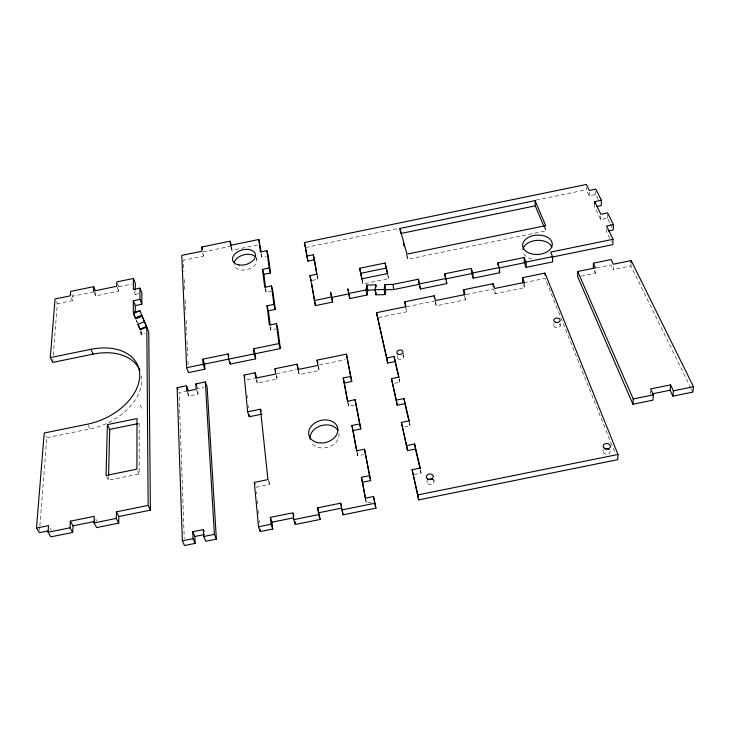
<?xml version="1.0" encoding="UTF-8"?>
<svg xmlns="http://www.w3.org/2000/svg" width="730" height="730" viewBox="0 0 730 730"><rect width="100%" height="100%" fill="white"/><g stroke="black" fill="none" stroke-linecap="round" stroke-linejoin="round"><path stroke-width="0.55" stroke-dasharray="3.65 2.74" d="M138.581 293.661L135.305 294.336L135.324 291.033M598.262 199.491L595.78 194.426L589.21 195.777L586.299 189.745L586.318 187.637M589.21 195.777L589.265 191.552M594.658 203.743L594.603 206.928L600.717 219.575L607.451 218.197L609.851 223.088M595.78 194.426L595.835 191.251M93.896 292.036L95.566 295.878L118.689 291.124L118.78 286.735L117.585 283.833M581.025 276.141L595.424 273.193L595.507 268.932M600.717 219.575L600.836 214.264M139.156 423.409L139.165 473.952L108.442 480.194L108.524 476.809M606.466 229.211L606.402 231.337L611.348 241.575M607.451 218.197L607.606 212.877M603.044 451.441L603.108 449.361M690.863 388.022L630.902 265.939L613.163 269.562L613.309 265.291M95.566 295.878L95.749 291.471L72.745 296.207L72.462 300.632L57.314 303.744L53.071 357.882M630.902 265.939L631.012 263.795M650.211 394.264L650.457 391.07M39.529 530.381L39.794 526.987M39.885 525.856L46.802 437.735L45.762 435.846M52.715 362.399L52.98 359.014M140.68 330.945L142.195 334.623L145.005 333.519M231.529 246.11L203.387 251.914L203.661 256.084L183.458 260.245L183.96 271.596M231.036 247.306L231.921 250.262L258.028 244.888M305.56 247.516L399.137 228.262M536.167 200.066L586.299 189.745M260.948 254.049L261.76 257.033L266.085 256.139M118.78 286.735L132.03 284.007M347.708 402.248L348.621 406.272L354.032 405.159M406.519 254.971L407.678 259.269L545.812 230.899L545.712 226.692M312.13 280.429L317.888 279.252L317.313 276.004M265.008 288.268L266.121 292.246L270.921 291.261M361.989 279.672L362.91 283.888L388.606 278.623L388.095 275.557M269.945 327.067L270.803 330.06L275.776 329.038M406.674 306.709L434.852 300.942M466.315 294.509L493.462 288.952L495.104 293.697L524.578 287.675L524.35 282.419M523.912 282.72L545.118 278.376L615.153 453.23M596.62 267.837L610.964 264.899L613.163 269.562M378.532 317.55L406.82 311.765L406.345 308.69M435.126 301.91L436.23 305.751L465.658 299.729L465.238 295.577M187.373 390.869L179.06 392.567L184.261 538.731M197.027 386.791L197.766 388.752L203.999 387.475M246.84 379.755L254.478 378.195M276.478 373.705L296.225 369.672M319.384 364.945L345.354 359.644M187.136 392.156L188.65 396.071L198.049 394.145L197.766 388.752M255.984 379.135L257.225 383.104L277.135 379.043L276.606 374.773M298.105 370.539L299.181 374.545L319.165 370.466L318.481 366.223M46.802 437.735L89.982 428.93A52.724 35.305 -24.2 0 0 141.501 376.096M357.034 452.828L357.718 455.812L363.64 454.598M365.265 498.189L366.405 503.107L373.587 501.647M394.519 383.296L399.867 382.201L399.337 379.144M404.502 427.013L410.068 425.891L409.548 422.843M256.02 487.239L269.58 484.492L269.224 481.143M414.001 474.555L421.091 473.122L420.589 470.111M50.224 528.365L51.337 530.208M95.803 519.13L96.816 520.992M106.507 476.398L108.442 480.194M88.065 425.115L89.982 428.93M610.335 224.064L612.26 227.979M691.365 389.035L692.861 392.092M56.411 301.837L57.314 303.744M137.815 471.087L139.165 473.952M71.148 297.767L72.462 300.632M71.868 294.29L72.745 296.207M594.156 270.383L595.424 273.193M140.06 404.94L142.186 409.767M544.051 226.729L545.812 230.899M136.191 320.041L137.304 322.742M117.092 287.264L118.689 291.124M136.492 320.726L137.276 322.669M141.009 331.712L142.195 334.623M139.987 331.785L141.976 336.639M134.147 291.425L135.305 294.336M523.154 283.888L524.578 287.675M196.571 390.231L198.049 394.145M268.275 480.595L269.58 484.492M202.703 253.146L203.661 256.084M464.444 295.905L465.658 299.729M276.259 376.05L277.135 379.043M256.339 257.754L256.896 259.743M405.588 306.938L406.82 311.765M318.171 366.442L319.165 370.466M387.831 275.465L388.606 278.623M399.109 378.943L399.867 382.201M409.32 422.707L410.068 425.891M420.325 469.837L421.091 473.122M316.957 275.228L317.888 279.252M362.144 279.827L362.91 283.888M348.009 402.951L348.621 406.272M357.116 452.518L357.718 455.812M365.602 498.718L366.405 503.107M397.385 355.875L397.731 357.919M403.261 353.621L403.772 356.687M426.886 480.459L427.205 482.466M433.711 479.081L434.022 481.088M407.075 255.171L407.678 259.269M298.57 370.293L299.181 374.545M435.701 301.618L436.23 305.751M261.367 253.885L261.76 257.033M265.702 288.888L266.121 292.246M270.401 326.848L270.803 330.06M256.887 379.892L257.225 383.104M247.242 395.569L247.452 397.795M248.2 405.597L248.41 407.824M256.44 491.664L256.659 493.882M257.288 500.524L257.608 503.855M258.247 510.498L258.566 513.82M259.205 520.463L259.415 522.68M231.629 247.151L231.921 250.262M494.885 290.567L495.104 293.697M184.316 279.535L184.873 292.018M185.228 299.966L185.84 313.581M186.15 320.388L186.807 335.143M187.062 340.819L187.719 355.574M187.975 361.24L188.176 365.785M188.504 392.822L188.65 396.071M553.805 323.499L553.842 325.607M560.184 323.39L560.211 325.507M338.976 433.383A14.764 11.278 -15 0 1 328.181 447.116A14.764 11.278 -15 0 1 310.989 442.061M559.262 323.947A3.185 2.226 -1.3 0 1 559.289 327.104A3.185 2.226 -1.3 0 1 554.791 327.177A3.185 2.226 -1.3 0 1 554.764 324.02M402.513 355.337A3.084 2.236 -9.4 0 1 403.088 358.576A3.084 2.236 -9.4 0 1 398.58 359.06A3.084 2.236 -9.4 0 1 398.79 355.729M433.237 479.82A3.477 2.801 -7.6 0 1 433.31 483.424A3.477 2.801 -7.6 0 1 428.93 484.318A3.477 2.801 -7.6 0 1 427.342 481.006M610.07 450.775A3.604 2.765 4.8 0 1 606.292 454.215A3.604 2.765 4.8 0 1 603.455 450.063M531.814 259.141A14.782 9.691 -3.3 0 1 522.899 251.22M256.257 257.882A11.735 7.528 -15.5 0 1 247.798 269.352A11.735 7.528 -15.5 0 1 233.992 264.525"/><path stroke-width="1.09" d="M135.251 311.865L135.269 305.587L133.316 300.742L139.95 299.373L139.941 288.14L133.38 289.491L133.435 278.486L116.791 281.908L116.7 286.297L93.477 291.078L93.668 286.671L70.564 291.425L70.263 295.851L55.06 298.981L50.306 357.627L52.715 362.399L93.121 354.114A52.724 35.305 -24.2 0 1 139.959 370.566M135.324 289.929L135.342 283.322L133.435 278.486M593.399 263.192L595.525 267.864L577.722 271.514L577.704 276.816L632.928 404.238L652.894 400.186L653.313 394.875L650.612 388.944L670.596 384.883L673.398 390.796L672.877 396.144L692.861 392.092L693.5 386.727L631.167 260.574L613.346 264.224L611.138 259.561L593.399 263.192L593.308 268.512M133.316 300.742L133.252 312.239L139.968 310.861L141.912 315.716L135.451 318.243L133.471 313.389L139.968 310.861M50.306 357.627L90.903 349.314A52.98 35.305 -24.1 0 1 139.713 376.415A52.98 35.305 -24.1 0 1 87.591 424.166L44.201 433.009L36.5 528.036L48.554 525.591L48.07 532.243L50.881 536.851L72.69 532.435L69.998 527.808L70.363 521.174L94.27 516.329L94.033 522.936L96.597 527.589L118.725 523.109L118.835 516.539L116.398 511.849L148.144 505.416L150.407 510.142L118.835 516.539M118.725 523.109L116.28 518.428L116.398 511.849M594.658 203.743L594.695 201.626L601.365 200.257L601.246 205.559L596.821 206.471M108.551 475.677L109.71 429.404L107.41 424.614L136.994 418.582L136.911 469.18L106.023 475.458L107.41 424.614M608.345 230.936L613.218 229.941L613.401 224.603L606.548 226.008L613.017 239.303L612.835 244.641L551.862 257.142M522.799 282.948L522.561 277.701L544.981 273.111L617.981 454.471L617.735 459.672L418.673 499.877L412.112 469.755L420.261 468.103L414.622 443.986L406.637 445.61L407.523 450.647L415.47 449.032L414.622 443.986M631.058 262.718L631.167 260.574M72.69 532.435L73.037 525.81L70.363 521.174M632.928 404.238L633.239 398.945L577.722 271.514M672.877 396.144L670.085 390.231L670.596 384.883M366.068 289.938L348.776 293.478L347.818 288.806L349.816 298.552L367.026 295.02L366.068 289.938L366.852 285.074L375.822 284.846L375.083 289.719L375.996 294.82L384.993 294.61L384.117 289.509L384.82 284.627L392.932 284.426L418.418 279.207L420.416 288.998L446.815 283.587L444.826 273.786L471.252 268.375L472.775 272.974L473.25 278.176L499.694 272.755L499.347 267.536L497.696 262.946L524.167 257.526L525.928 262.079L526.157 267.335L552.637 261.906L552.537 256.632L550.648 252.096L613.017 239.303M384.993 294.61L385.686 289.737L384.82 284.627M375.996 294.82L376.288 292.867M367.026 295.02L367.801 290.157L366.852 285.074M150.407 510.142L148.756 332.041L146.812 327.168L140.215 329.768L137.943 324.248L144.504 321.674L146.447 326.538L139.923 329.102L137.943 324.248M146.447 326.538L142.222 316.236L135.698 318.791L133.471 313.389M228.837 355.948L228.18 353.968L202.812 359.16L204.573 364.069L204.884 369.243L188.486 372.592L186.634 367.701L181.77 255.363L202.064 251.184L201.799 247.014L230.059 241.192L231.529 246.11M261.112 251.786L258.849 239.486L230.443 245.335L230.059 241.192M316.364 270.602L314.457 259.78L307.868 261.139L304.392 242.515L586.354 184.471L589.283 190.493L595.872 189.134L601.365 200.257M265.565 287.775L263.904 274.334L270.501 272.974L268.248 255.701L266.915 250.728L260.4 252.069L258.849 239.486M399.967 228.417L535.09 200.613L545.684 225.643L406.929 254.14L399.967 228.417L400.724 233.518L535.263 205.851L544.051 226.729M306.691 256.12L313.307 254.761L314.219 258.776M270.137 324.713L268.421 310.816L275.256 309.41L272.837 290.868L271.478 285.886L264.725 287.273L262.526 269.361L269.16 268.001L266.915 250.728M347.809 401.847L344.35 383.013L351.76 381.489L346.412 354.15L317.057 360.136L317.915 365.438L297.84 369.535L297.073 364.224L275.018 368.723L275.685 374.061L255.673 378.14L255.117 372.793L244.148 375.028L247.634 411.802L249.268 416.73L262.043 414.129M135.269 305.587L141.875 304.227L141.848 292.995L139.941 288.14M332.606 302.074L330.617 292.338L332.606 302.074L315.406 305.605L309.985 275.602L316.729 274.215L313.307 254.761M359.625 268.257L385.166 263.019L387.758 273.513L361.943 278.814L359.625 268.257L361.989 279.672M137.459 316.628L141.912 315.716M360.593 273.33L386.024 268.12L387.575 274.416M276.378 323.636L278.97 343.584L253.565 348.776L255.089 353.74L280.366 348.575L277.765 328.637L276.378 323.636L269.379 325.069L267.016 305.824L273.887 304.419L271.478 285.886M314.21 300.568L331.484 297.028M331.73 297.393L348.858 293.88L349.816 298.552M419.695 283.861L446.231 278.422M472.775 272.974L499.347 267.536M525.928 262.079L552.537 256.632M385.686 289.737L393.771 289.545L419.13 284.344L420.416 288.998M445.419 278.951L471.726 273.567L473.25 278.176M499.147 267.946L524.395 262.773L526.157 267.335M405.588 306.938L404.794 301.809L434.195 295.787L435.573 300.587L465.138 294.537L463.632 289.764L493.079 283.733L494.73 288.478L524.35 282.419L522.561 277.701M387.694 363.075L386.781 357.983L394.163 356.468L395.049 361.569L387.694 363.075L376.507 312.677L406.026 306.637L404.794 301.809M186.634 367.701L203.113 364.325L204.884 369.243M204.573 364.069L254.104 353.904L253.565 348.776M228.18 353.968L228.6 359.114L230.251 364.06L255.637 358.868L255.089 353.74M204.172 531.513L203.36 529.615L192.738 531.759L194.819 536.486L195.129 543.385L184.507 545.529L182.354 540.83L177.135 387.694L186.533 385.778L188.413 390.659M186.533 385.778L186.761 391.18L196.206 389.254L195.932 383.852L205.331 381.936L207.119 386.845L216.372 539.096L205.75 541.24L203.707 536.514L203.36 529.615M360.802 428.948L359.698 423.929L351.924 425.508L353.074 430.517L360.802 428.948L355.081 399.693L347.48 401.245L343.209 377.976L350.655 376.452L351.76 381.489M370.648 480.586L369.544 475.641L361.423 477.283L362.573 482.238L370.648 480.586L364.516 449.224L356.568 450.83L351.924 425.508M109.71 429.404L138.061 423.628M397.229 405.177L396.326 400.104L404 398.543L404.867 403.626L397.229 405.177L391.462 378.642L398.991 377.109L394.163 356.468M247.634 411.802L260.473 409.192L261.103 411.163M407.523 450.647L401.381 422.415L409.211 420.818L404 398.543M652.419 393.817L670.085 390.231M633.239 398.945L653.313 394.875M673.398 390.796L693.5 386.727M341.147 505.123L340.636 503.162L317.714 507.797L320.105 519.45L295.34 524.459L293.788 519.632L292.949 512.807L270.355 517.369L272.016 522.187L272.746 529.022L260.263 531.54L258.52 526.759L254.323 482.384L267.956 479.619L260.473 409.192M48.07 530.874L39.356 532.635L36.5 528.036M73.037 525.81L94.663 521.43M48.07 532.243L69.998 527.808M94.033 522.936L116.28 518.428M340.636 503.162L343.027 514.823L375.904 508.18L373.523 496.519L365.265 498.189L361.423 477.283M194.819 536.486L204.327 534.561M272.016 522.187L293.423 517.862M319.12 512.661L341.923 508.062M182.354 540.83L193.03 538.676L195.129 543.385M203.707 536.514L214.392 534.36L216.372 539.096M258.52 526.759L271.076 524.222L272.746 529.022M293.788 519.632L318.691 514.595L320.105 519.45M341.74 509.942L374.8 503.262L375.904 508.18M418.673 499.877L417.815 494.913L617.981 454.471M375.083 289.719L384.117 289.509M367.801 290.157L375.612 289.974M613.401 224.603L607.606 212.877L600.836 214.264L594.695 201.626M90.903 349.314L93.121 354.114M93.668 286.671L95.338 290.513M142.222 316.236L144.166 321.1M139.95 299.373L141.875 304.227M177.135 387.694L177.901 389.647M195.932 383.852L196.662 385.814M499.037 270.921L499.694 272.755M254.323 482.384L254.998 484.328M201.799 247.014L202.429 248.976M244.148 375.028L244.787 377.009M293.259 513.774L293.871 515.708M255.117 372.793L256.659 377.748M254.104 353.904L255.637 358.868M446.258 281.734L446.815 283.587M275.018 368.723L275.602 370.712M278.97 343.584L280.366 348.575M267.016 305.824L268.421 310.816M273.887 304.419L275.256 309.41M262.526 269.361L263.904 274.334M403.334 243.172L404.201 246.393M269.16 268.001L270.501 272.974M297.073 364.224L298.415 369.225M317.057 360.136L317.805 363.157M309.985 275.602L311.172 280.63M395.049 361.569L398.854 377.857M404.867 403.626L409.074 421.648M415.47 449.032L420.069 468.742M304.392 242.515L305.56 247.516M376.507 312.677L386.781 357.983M391.462 378.642L396.326 400.104M401.381 422.415L406.637 445.61M412.112 469.755L417.815 494.913M343.209 377.976L344.35 383.013M346.412 354.15L350.655 376.452M355.081 399.693L359.698 423.929M364.516 449.224L369.544 475.641M373.523 496.519L374.8 503.262M353.074 430.517L356.915 451.414M362.573 482.238L365.602 498.718M375.822 284.846L376.187 286.89M316.738 272.764L317.121 274.927M305.733 248.565L307.868 261.139M311.728 283.888L315.406 305.605M385.166 263.019L386.024 268.12M392.932 284.426L393.771 289.545M342.397 510.954L343.027 514.823M317.714 507.797L318.691 514.595M418.418 279.207L419.13 284.344M434.195 295.787L434.459 297.849M294.975 521.539L295.34 524.459M444.826 273.786L445.181 276.889M270.355 517.369L271.076 524.222M463.632 289.764L464.143 294.947M249.049 414.503L249.268 416.73M260.053 529.323L260.263 531.54M471.252 268.375L471.726 273.567M230.078 361.998L230.251 364.06M493.079 283.733L493.307 286.863M497.696 262.946L497.842 265.036M205.331 381.936L214.392 534.36M202.812 359.16L203.113 364.325M524.167 257.526L524.395 262.773M192.738 531.759L193.03 538.676M535.09 200.613L535.263 205.851M544.981 273.111L545.036 275.219M146.812 327.168L148.144 505.416M310.077 439.25A14.764 11.278 -15 0 1 320.908 425.736A14.764 11.278 -15 0 1 337.99 430.609M428.346 479.756A3.477 2.801 -7.6 0 1 432.562 479.364M604.723 449.06A3.604 2.765 4.8 0 1 609.076 449.525M522.936 249.541A14.782 9.691 -3.3 0 1 536.404 240.407A14.782 9.691 -3.3 0 1 551.871 247.023M234.184 262.499A11.735 7.528 -15.5 0 1 243.108 255.035A11.735 7.528 -15.5 0 1 254.898 256.312M317.641 442.635A14.837 11.288 -15 0 0 337.753 428.391A14.837 11.288 -15 0 0 314.347 423.318A14.837 11.288 -15 0 0 317.641 442.635M604.358 448.211A3.623 2.765 4.6 0 0 610.335 446.988A3.623 2.765 4.6 0 0 605.745 443.575A3.623 2.765 4.6 0 0 604.358 448.211M555.366 322.24A3.203 2.236 -1.4 0 0 560.138 320.224A3.203 2.236 -1.4 0 0 555.32 318.38A3.203 2.236 -1.4 0 0 555.366 322.24M427.88 479.199A3.495 2.81 -7.7 0 0 433.31 476.799A3.495 2.81 -7.7 0 0 428.3 474.308A3.495 2.81 -7.7 0 0 427.88 479.199M398.124 354.178A3.093 2.236 -9.4 0 0 402.96 352.161A3.093 2.236 -9.4 0 0 398.607 350.263A3.093 2.236 -9.4 0 0 398.124 354.178M530.08 253.438A14.846 9.682 -3.4 0 0 552.291 244.24A14.846 9.682 -3.4 0 0 529.989 236.657A14.846 9.682 -3.4 0 0 530.08 253.438M239.084 264.981A11.79 7.519 -15.5 0 0 255.509 254.779A11.79 7.519 -15.5 0 0 237.451 251.969A11.79 7.519 -15.5 0 0 239.084 264.981"/></g></svg>
